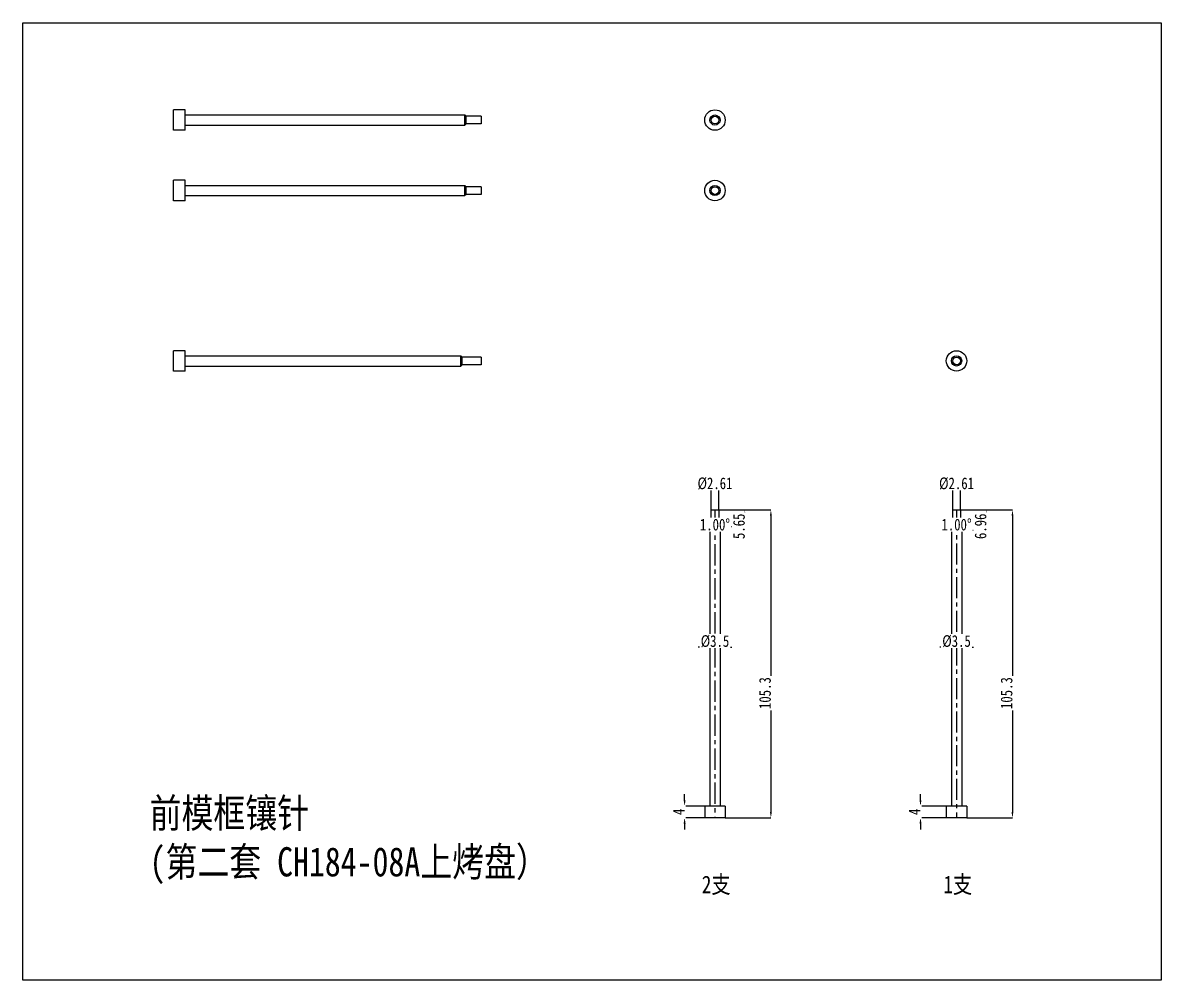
# Model space of a CAD drawing. Header units: millimetres. Extents: x -2895 to -298, y -11750 to -2997.
# Drawn here: x -1838.1 to -1448.6, y -10829.1 to -10501.5 of the extents above; entities that cross this region are included whole.
import ezdxf

# ---------------------------------------------------------------- set-up
doc = ezdxf.new("R2010")
doc.units = ezdxf.units.MM
doc.header["$LTSCALE"] = 16.335
doc.header["$PDMODE"] = 3
doc.header["$PDSIZE"] = 0.3125
doc.linetypes.add('CENTER', pattern=[0.6, 0.375, -0.075, 0.075, -0.075])
doc.layers.get('0').update_dxf_attribs({"linetype": 'CONTINUOUS'})
doc.layers.get('Defpoints').update_dxf_attribs({"linetype": 'CONTINUOUS'})
doc.layers.add('dim', color=82, linetype='CONTINUOUS', lineweight=9)
doc.styles.get("Standard").update_dxf_attribs({"font": 'txt', "width": 0.8})
doc.dimstyles.new('ISO-25', dxfattribs={"dimtxt": 8, "dimasz": 6, "dimexe": 0, "dimexo": 0, "dimgap": 0, "dimtad": 1, "dimdsep": 46, "dimtxsty": 'Standard', "dimcen": 0, "dimclrd": 4, "dimclre": 4, "dimclrt": 6, "dimazin": 0, "dimtfac": 1, "dimtofl": 0, "dimtmove": 0, "dimatfit": 3, "dimfxl": 0, "dimarcsym": 0})

# ---------------------------------------------------------------- blocks, each defined once
blk = doc.blocks.new('*D333')
at = {"layer": 'Defpoints', "color": 0, "transparency": 16777216}
for p in [(-1519.95, -10668.16), (-1517.33, -10668.19)]:
    blk.add_point(p, dxfattribs=at)
at = {"layer": 'dim', "color": 4, "lineweight": -2, "transparency": 16777216}
for p, q in [((-1521.95, -10661.15), (-1523.95, -10661.15)), ((-1519.95, -10668.16), (-1519.95, -10661.15)), ((-1517.33, -10668.19), (-1517.33, -10661.15)), ((-1515.33, -10661.15), (-1513.33, -10661.15))]:
    blk.add_line(p, q, dxfattribs=at)
at = {"layer": 'dim', "color": 4, "transparency": 16777216}
for points in [[(-1521.95, -10660.82), (-1521.95, -10661.48), (-1519.95, -10661.15)], [(-1515.33, -10660.82), (-1515.33, -10661.48), (-1517.33, -10661.15)]]:
    blk.add_solid(points, dxfattribs=at)
at = {"layer": 'dim', "color": 6, "transparency": 16777216, "insert": (-1518.64, -10659.15), "char_height": 4, "attachment_point": 5, "bg_fill": 3, "box_fill_scale": 1.1, "bg_fill_color": 256, "bg_fill_true_color": 13158600, "bg_fill_transparency": 0}
blk.add_mtext('%%c2.61', dxfattribs=at)
at = {"layer": 'Defpoints', "color": 0, "transparency": 16777216}
blk.add_point((-1519.95, -10661.15), dxfattribs=at)
blk = doc.blocks.new('*D334')
at = {"layer": 'Defpoints', "color": 0, "transparency": 16777216}
for p in [(-1518.07, -10668.19), (-1516.89, -10675.15)]:
    blk.add_point(p, dxfattribs=at)
at = {"layer": 'dim', "color": 4, "lineweight": -2, "transparency": 16777216}
for p, q in [((-1518.07, -10668.19), (-1508.42, -10668.19)), ((-1508.42, -10670.19), (-1508.42, -10673.15)), ((-1516.89, -10675.15), (-1508.42, -10675.15))]:
    blk.add_line(p, q, dxfattribs=at)
at = {"layer": 'dim', "color": 4, "transparency": 16777216}
for points in [[(-1508.76, -10670.19), (-1508.09, -10670.19), (-1508.42, -10668.19)], [(-1508.76, -10673.15), (-1508.09, -10673.15), (-1508.42, -10675.15)]]:
    blk.add_solid(points, dxfattribs=at)
at = {"layer": 'dim', "color": 6, "transparency": 16777216, "insert": (-1510.42, -10673.78), "char_height": 4, "attachment_point": 5, "rotation": 90, "bg_fill": 3, "box_fill_scale": 1.1, "bg_fill_color": 256, "bg_fill_true_color": 13158600, "bg_fill_transparency": 0}
blk.add_mtext('6.96', dxfattribs=at)
at = {"layer": 'Defpoints', "color": 0, "transparency": 16777216}
blk.add_point((-1508.42, -10675.15), dxfattribs=at)
blk = doc.blocks.new('*D335')
at = {"layer": 'Defpoints', "color": 0, "transparency": 16777216}
for p in [(-1517.33, -10668.19), (-1515.14, -10773.48), (-1499.51, -10773.48)]:
    blk.add_point(p, dxfattribs=at)
at = {"layer": 'dim', "color": 4, "lineweight": -2, "transparency": 16777216}
for p, q in [((-1517.33, -10668.19), (-1499.51, -10668.19)), ((-1499.51, -10670.19), (-1499.51, -10771.48)), ((-1515.14, -10773.48), (-1499.51, -10773.48))]:
    blk.add_line(p, q, dxfattribs=at)
at = {"layer": 'dim', "color": 4, "transparency": 16777216}
for points in [[(-1499.84, -10670.19), (-1499.18, -10670.19), (-1499.51, -10668.19)], [(-1499.84, -10771.48), (-1499.18, -10771.48), (-1499.51, -10773.48)]]:
    blk.add_solid(points, dxfattribs=at)
at = {"layer": 'dim', "color": 6, "transparency": 16777216, "insert": (-1501.51, -10730.85), "char_height": 4, "attachment_point": 5, "rotation": 90, "bg_fill": 3, "box_fill_scale": 1.1, "bg_fill_color": 256, "bg_fill_true_color": 13158600, "bg_fill_transparency": 0}
blk.add_mtext('105.3', dxfattribs=at)
blk = doc.blocks.new('*D336')
at = {"layer": 'dim', "color": 4, "lineweight": -2, "transparency": 16777216}
for p, q in [((-1520.39, -10712.24), (-1520.39, -10715.12)), ((-1516.89, -10712.24), (-1516.89, -10715.12)), ((-1522.39, -10715.12), (-1524.39, -10715.12)), ((-1514.89, -10715.12), (-1512.89, -10715.12))]:
    blk.add_line(p, q, dxfattribs=at)
at = {"layer": 'dim', "color": 4, "transparency": 16777216}
for points in [[(-1522.39, -10714.79), (-1522.39, -10715.46), (-1520.39, -10715.12)], [(-1514.89, -10714.79), (-1514.89, -10715.46), (-1516.89, -10715.12)]]:
    blk.add_solid(points, dxfattribs=at)
at = {"layer": 'dim', "color": 6, "transparency": 16777216, "insert": (-1518.64, -10713.12), "char_height": 4, "attachment_point": 5, "bg_fill": 3, "box_fill_scale": 1.1, "bg_fill_color": 256, "bg_fill_true_color": 13158600, "bg_fill_transparency": 0}
blk.add_mtext('%%c3.5', dxfattribs=at)
at = {"layer": 'Defpoints', "color": 0, "transparency": 16777216}
for p in [(-1520.39, -10712.24), (-1516.89, -10712.24), (-1520.39, -10715.12)]:
    blk.add_point(p, dxfattribs=at)
blk = doc.blocks.new('*D337')
at = {"layer": 'Defpoints', "color": 0, "transparency": 16777216}
for p in [(-1602.59, -10668.16), (-1599.98, -10668.19)]:
    blk.add_point(p, dxfattribs=at)
at = {"layer": 'dim', "color": 4, "lineweight": -2, "transparency": 16777216}
for p, q in [((-1604.59, -10661.15), (-1606.59, -10661.15)), ((-1602.59, -10668.16), (-1602.59, -10661.15)), ((-1599.98, -10668.19), (-1599.98, -10661.15)), ((-1597.98, -10661.15), (-1595.98, -10661.15))]:
    blk.add_line(p, q, dxfattribs=at)
at = {"layer": 'dim', "color": 4, "transparency": 16777216}
for points in [[(-1604.59, -10660.82), (-1604.59, -10661.48), (-1602.59, -10661.15)], [(-1597.98, -10660.82), (-1597.98, -10661.48), (-1599.98, -10661.15)]]:
    blk.add_solid(points, dxfattribs=at)
at = {"layer": 'dim', "color": 6, "transparency": 16777216, "insert": (-1601.28, -10659.15), "char_height": 4, "attachment_point": 5, "bg_fill": 3, "box_fill_scale": 1.1, "bg_fill_color": 256, "bg_fill_true_color": 13158600, "bg_fill_transparency": 0}
blk.add_mtext('%%c2.61', dxfattribs=at)
at = {"layer": 'Defpoints', "color": 0, "transparency": 16777216}
blk.add_point((-1602.59, -10661.15), dxfattribs=at)
blk = doc.blocks.new('*D338')
at = {"layer": 'Defpoints', "color": 0, "transparency": 16777216}
for p in [(-1600.71, -10668.19), (-1599.53, -10673.84)]:
    blk.add_point(p, dxfattribs=at)
at = {"layer": 'dim', "color": 4, "lineweight": -2, "transparency": 16777216}
for p, q in [((-1600.71, -10668.19), (-1591.07, -10668.19)), ((-1591.07, -10670.19), (-1591.07, -10671.84)), ((-1599.53, -10673.84), (-1591.07, -10673.84))]:
    blk.add_line(p, q, dxfattribs=at)
at = {"layer": 'dim', "color": 4, "transparency": 16777216}
for points in [[(-1591.4, -10670.19), (-1590.73, -10670.19), (-1591.07, -10668.19)], [(-1591.4, -10671.84), (-1590.73, -10671.84), (-1591.07, -10673.84)]]:
    blk.add_solid(points, dxfattribs=at)
at = {"layer": 'dim', "color": 6, "transparency": 16777216, "insert": (-1593.07, -10673.78), "char_height": 4, "attachment_point": 5, "rotation": 90, "bg_fill": 3, "box_fill_scale": 1.1, "bg_fill_color": 256, "bg_fill_true_color": 13158600, "bg_fill_transparency": 0}
blk.add_mtext('5.65', dxfattribs=at)
at = {"layer": 'Defpoints', "color": 0, "transparency": 16777216}
blk.add_point((-1591.07, -10673.84), dxfattribs=at)
blk = doc.blocks.new('*D339')
at = {"layer": 'Defpoints', "color": 0, "transparency": 16777216}
for p in [(-1599.98, -10668.19), (-1597.78, -10773.48), (-1582.16, -10773.48)]:
    blk.add_point(p, dxfattribs=at)
at = {"layer": 'dim', "color": 4, "lineweight": -2, "transparency": 16777216}
for p, q in [((-1599.98, -10668.19), (-1582.16, -10668.19)), ((-1582.16, -10670.19), (-1582.16, -10771.48)), ((-1597.78, -10773.48), (-1582.16, -10773.48))]:
    blk.add_line(p, q, dxfattribs=at)
at = {"layer": 'dim', "color": 4, "transparency": 16777216}
for points in [[(-1582.49, -10670.19), (-1581.82, -10670.19), (-1582.16, -10668.19)], [(-1582.49, -10771.48), (-1581.82, -10771.48), (-1582.16, -10773.48)]]:
    blk.add_solid(points, dxfattribs=at)
at = {"layer": 'dim', "color": 6, "transparency": 16777216, "insert": (-1584.16, -10730.85), "char_height": 4, "attachment_point": 5, "rotation": 90, "bg_fill": 3, "box_fill_scale": 1.1, "bg_fill_color": 256, "bg_fill_true_color": 13158600, "bg_fill_transparency": 0}
blk.add_mtext('105.3', dxfattribs=at)
blk = doc.blocks.new('*D340')
at = {"layer": 'dim', "color": 4, "lineweight": -2, "transparency": 16777216}
for p, q in [((-1603.03, -10712.24), (-1603.03, -10715.12)), ((-1599.53, -10712.24), (-1599.53, -10715.12)), ((-1605.03, -10715.12), (-1607.03, -10715.12)), ((-1597.53, -10715.12), (-1595.53, -10715.12))]:
    blk.add_line(p, q, dxfattribs=at)
at = {"layer": 'dim', "color": 4, "transparency": 16777216}
for points in [[(-1605.03, -10714.79), (-1605.03, -10715.46), (-1603.03, -10715.12)], [(-1597.53, -10714.79), (-1597.53, -10715.46), (-1599.53, -10715.12)]]:
    blk.add_solid(points, dxfattribs=at)
at = {"layer": 'dim', "color": 6, "transparency": 16777216, "insert": (-1601.28, -10713.12), "char_height": 4, "attachment_point": 5, "bg_fill": 3, "box_fill_scale": 1.1, "bg_fill_color": 256, "bg_fill_true_color": 13158600, "bg_fill_transparency": 0}
blk.add_mtext('%%c3.5', dxfattribs=at)
at = {"layer": 'Defpoints', "color": 0, "transparency": 16777216}
for p in [(-1603.03, -10712.24), (-1599.53, -10712.24), (-1603.03, -10715.12)]:
    blk.add_point(p, dxfattribs=at)
blk = doc.blocks.new('*D364')
at = {"layer": 'Defpoints', "color": 0, "transparency": 16777216}
for p in [(-1603.96, -10769.48), (-1603.96, -10773.48)]:
    blk.add_point(p, dxfattribs=at)
at = {"layer": 'dim', "color": 4, "lineweight": -2, "transparency": 16777216}
for p, q in [((-1611.67, -10767.48), (-1611.67, -10765.48)), ((-1603.96, -10769.48), (-1611.67, -10769.48)), ((-1603.96, -10773.48), (-1611.67, -10773.48)), ((-1611.67, -10775.48), (-1611.67, -10777.48))]:
    blk.add_line(p, q, dxfattribs=at)
at = {"layer": 'dim', "color": 4, "transparency": 16777216}
for points in [[(-1612, -10767.48), (-1611.33, -10767.48), (-1611.67, -10769.48)], [(-1612, -10775.48), (-1611.33, -10775.48), (-1611.67, -10773.48)]]:
    blk.add_solid(points, dxfattribs=at)
at = {"layer": 'dim', "color": 6, "transparency": 16777216, "insert": (-1613.67, -10771.48), "char_height": 4, "attachment_point": 5, "rotation": 90, "bg_fill": 3, "box_fill_scale": 1.1, "bg_fill_color": 256, "bg_fill_true_color": 13158600, "bg_fill_transparency": 0}
blk.add_mtext('4', dxfattribs=at)
at = {"layer": 'Defpoints', "color": 0, "transparency": 16777216}
blk.add_point((-1611.67, -10773.48), dxfattribs=at)
blk = doc.blocks.new('*D365')
at = {"layer": 'Defpoints', "color": 0, "transparency": 16777216}
for p in [(-1521.16, -10769.48), (-1521.16, -10773.48)]:
    blk.add_point(p, dxfattribs=at)
at = {"layer": 'dim', "color": 4, "lineweight": -2, "transparency": 16777216}
for p, q in [((-1530.98, -10767.48), (-1530.98, -10765.48)), ((-1521.16, -10769.48), (-1530.98, -10769.48)), ((-1521.16, -10773.48), (-1530.98, -10773.48)), ((-1530.98, -10775.48), (-1530.98, -10777.48))]:
    blk.add_line(p, q, dxfattribs=at)
at = {"layer": 'dim', "color": 4, "transparency": 16777216}
for points in [[(-1531.31, -10767.48), (-1530.64, -10767.48), (-1530.98, -10769.48)], [(-1531.31, -10775.48), (-1530.64, -10775.48), (-1530.98, -10773.48)]]:
    blk.add_solid(points, dxfattribs=at)
at = {"layer": 'dim', "color": 6, "transparency": 16777216, "insert": (-1532.98, -10771.48), "char_height": 4, "attachment_point": 5, "rotation": 90, "bg_fill": 3, "box_fill_scale": 1.1, "bg_fill_color": 256, "bg_fill_true_color": 13158600, "bg_fill_transparency": 0}
blk.add_mtext('4', dxfattribs=at)
at = {"layer": 'Defpoints', "color": 0, "transparency": 16777216}
blk.add_point((-1530.98, -10773.48), dxfattribs=at)
blk = doc.blocks.new('*D341')
at = {"layer": 'Defpoints', "color": 0, "transparency": 16777216}
for p in [(-1519.95, -10668.19), (-1517.33, -10668.19), (-1520.04, -10678.94), (-1517.24, -10678.94)]:
    blk.add_point(p, dxfattribs=at)
at = {"layer": 'dim', "color": 4, "lineweight": -2, "transparency": 16777216}
for start, end in [(268.0378, 268.7689), (271.2311, 271.9622)]:
    blk.add_arc((-1518.64, -10518.48), 156.74, start, end, dxfattribs=at)
at = {"layer": 'dim', "color": 4, "transparency": 16777216}
for points in [[(-1522, -10674.85), (-1522.01, -10675.52), (-1520.01, -10675.21)], [(-1515.27, -10675.52), (-1515.28, -10674.85), (-1517.27, -10675.21)]]:
    blk.add_solid(points, dxfattribs=at)
at = {"layer": 'dim', "color": 6, "transparency": 16777216, "insert": (-1518.64, -10673.22), "char_height": 4, "attachment_point": 5, "bg_fill": 3, "box_fill_scale": 1.1, "bg_fill_color": 256, "bg_fill_true_color": 13158600, "bg_fill_transparency": 0}
blk.add_mtext('1.00°', dxfattribs=at)
at = {"layer": 'Defpoints', "color": 0, "transparency": 16777216}
blk.add_point((-1519.1, -10675.22), dxfattribs=at)
blk = doc.blocks.new('*D342')
at = {"layer": 'Defpoints', "color": 0, "transparency": 16777216}
for p in [(-1602.59, -10668.19), (-1599.98, -10668.19), (-1602.68, -10678.94), (-1599.88, -10678.94)]:
    blk.add_point(p, dxfattribs=at)
at = {"layer": 'dim', "color": 4, "lineweight": -2, "transparency": 16777216}
for start, end in [(268.0378, 268.7689), (271.2311, 271.9622)]:
    blk.add_arc((-1601.28, -10518.48), 156.74, start, end, dxfattribs=at)
at = {"layer": 'dim', "color": 4, "transparency": 16777216}
for points in [[(-1604.65, -10674.85), (-1604.66, -10675.52), (-1602.65, -10675.21)], [(-1597.91, -10675.52), (-1597.92, -10674.85), (-1599.92, -10675.21)]]:
    blk.add_solid(points, dxfattribs=at)
at = {"layer": 'dim', "color": 6, "transparency": 16777216, "insert": (-1601.28, -10673.22), "char_height": 4, "attachment_point": 5, "bg_fill": 3, "box_fill_scale": 1.1, "bg_fill_color": 256, "bg_fill_true_color": 13158600, "bg_fill_transparency": 0}
blk.add_mtext('1.00°', dxfattribs=at)
at = {"layer": 'Defpoints', "color": 0, "transparency": 16777216}
blk.add_point((-1601.74, -10675.22), dxfattribs=at)

msp = doc.modelspace()

# ---------------------------------------------------------------- linework, layer by layer
at = {"color": 7, "linetype": 'Continuous'}
for p, q in [((-1786.535, -10538.271), (-1786.535, -10531.271)), ((-1782.535, -10531.271), (-1786.535, -10531.271)), ((-1782.535, -10538.271), (-1782.535, -10531.271)), ((-1782.535, -10533.021), (-1686.894, -10533.021)), ((-1686.894, -10536.521), (-1686.894, -10533.021)), ((-1686.45, -10533.465), (-1686.894, -10533.021)), ((-1686.45, -10536.078), (-1686.45, -10533.465)), ((-1681.239, -10533.465), (-1686.45, -10533.465)), ((-1681.239, -10533.465), (-1681.239, -10536.078)), ((-1782.535, -10538.271), (-1786.535, -10538.271)), ((-1782.535, -10536.521), (-1686.894, -10536.521)), ((-1686.45, -10536.078), (-1686.894, -10536.521)), ((-1681.239, -10536.078), (-1686.45, -10536.078)), ((-1786.535, -10562.391), (-1786.535, -10555.391)), ((-1782.535, -10555.391), (-1786.535, -10555.391)), ((-1782.535, -10562.391), (-1782.535, -10555.391)), ((-1782.535, -10557.141), (-1686.894, -10557.141)), ((-1686.894, -10560.641), (-1686.894, -10557.141)), ((-1686.45, -10557.585), (-1686.894, -10557.141)), ((-1686.45, -10560.198), (-1686.45, -10557.585)), ((-1681.239, -10557.585), (-1686.45, -10557.585)), ((-1681.239, -10557.585), (-1681.239, -10560.198)), ((-1782.535, -10560.641), (-1686.894, -10560.641)), ((-1686.45, -10560.198), (-1686.894, -10560.641)), ((-1681.239, -10560.198), (-1686.45, -10560.198)), ((-1782.535, -10562.391), (-1786.535, -10562.391)), ((-1786.535, -10620.681), (-1786.535, -10613.681)), ((-1782.535, -10613.681), (-1786.535, -10613.681)), ((-1782.535, -10620.681), (-1782.535, -10613.681)), ((-1782.535, -10615.431), (-1688.2, -10615.431)), ((-1688.2, -10618.931), (-1688.2, -10615.431)), ((-1687.757, -10615.875), (-1688.2, -10615.431)), ((-1687.757, -10618.488), (-1687.757, -10615.875)), ((-1681.239, -10615.875), (-1687.757, -10615.875)), ((-1681.239, -10615.875), (-1681.239, -10618.488)), ((-1782.535, -10620.681), (-1786.535, -10620.681)), ((-1782.535, -10618.931), (-1688.2, -10618.931)), ((-1687.757, -10618.488), (-1688.2, -10618.931)), ((-1681.239, -10618.488), (-1687.757, -10618.488)), ((-1602.636, -10673.397), (-1602.591, -10668.186)), ((-1602.591, -10668.186), (-1599.978, -10668.186)), ((-1599.978, -10668.186), (-1599.932, -10673.397)), ((-1520.003, -10674.703), (-1519.946, -10668.186)), ((-1519.946, -10668.186), (-1517.333, -10668.186)), ((-1517.333, -10668.186), (-1517.276, -10674.703)), ((-1603.034, -10673.841), (-1602.591, -10673.397)), ((-1599.534, -10673.841), (-1603.034, -10673.841)), ((-1603.034, -10673.841), (-1603.034, -10769.482)), ((-1599.978, -10673.397), (-1602.591, -10673.397)), ((-1599.534, -10673.841), (-1599.978, -10673.397)), ((-1599.534, -10673.841), (-1599.534, -10769.482)), ((-1519.946, -10674.704), (-1520.389, -10675.147)), ((-1516.889, -10675.147), (-1520.389, -10675.147)), ((-1520.389, -10675.147), (-1520.389, -10769.482)), ((-1517.333, -10674.704), (-1519.946, -10674.704)), ((-1517.333, -10674.704), (-1516.889, -10675.147)), ((-1516.889, -10675.147), (-1516.889, -10769.482)), ((-1597.784, -10769.482), (-1604.784, -10769.482)), ((-1604.784, -10769.482), (-1604.784, -10773.482)), ((-1597.784, -10769.482), (-1597.784, -10773.482)), ((-1515.139, -10769.482), (-1522.139, -10769.482)), ((-1522.139, -10769.482), (-1522.139, -10773.482)), ((-1515.139, -10769.482), (-1515.139, -10773.482)), ((-1597.784, -10773.482), (-1604.784, -10773.482)), ((-1515.139, -10773.482), (-1522.139, -10773.482))]:
    msp.add_line(p, q, dxfattribs=at)
at = {"color": 1, "linetype": 'CENTER', "ltscale": 1.189737}
msp.add_line((-1601.284, -10668.186), (-1601.284, -10773.482), dxfattribs=at)
at = {"color": 1, "linetype": 'CENTER', "ltscale": 1.173485}
msp.add_line((-1518.639, -10668.186), (-1518.639, -10773.482), dxfattribs=at)
at = {"color": 7, "linetype": 'Continuous'}
for centre, radius in [((-1601.284, -10534.771), 3.5), ((-1601.284, -10534.771), 1.75), ((-1601.284, -10534.771), 1.306), ((-1601.284, -10558.891), 3.5), ((-1601.284, -10558.891), 1.75), ((-1601.284, -10558.891), 1.306), ((-1518.639, -10617.181), 3.5), ((-1518.639, -10617.181), 1.75), ((-1518.639, -10617.181), 1.306)]:
    msp.add_circle(centre, radius, dxfattribs=at)

# ---------------------------------------------------------------- texts
at = {"attachment_point": 1}
for s, insert, char_height, width in [('{\\fSimSun|b0|i0|c134|p2;前模框镶针  \\P(第二套 CH184-08A上烤盘）}', (-1794.696, -10766.897), 10, 189.71115), ('{\\fSimSun|b0|i0|c134|p2;2支}', (-1605.773, -10793.3), 6, 142.84253), ('{\\fSimSun|b0|i0|c134|p2;1支}', (-1523.128, -10793.3), 6, 142.84253)]:
    msp.add_mtext(s, dxfattribs=dict(at, insert=insert, char_height=char_height, width=width))

# ---------------------------------------------------------------- next in the draw order: dimensions: what is measured, and where the dimension line sits
at = {"layer": 'dim'}
for base, p1, p2, picture, middle in [((-1602.59, -10661.15), (-1599.978, -10668.186), (-1602.59, -10668.163), '*D337', (-1601.284, -10661.15)), ((-1519.945, -10661.15), (-1517.333, -10668.186), (-1519.945, -10668.163), '*D333', (-1518.639, -10661.15))]:
    dim = msp.add_linear_dim(base=base, p1=p1, p2=p2, text='%%c<>', dimstyle='ISO-25', override={"dimtxt": 4, "dimasz": 2, "dimfxl": 1.25}, dxfattribs=at)
    dim.commit()
    dim.dimension.update_dxf_attribs({"geometry": picture, "text_midpoint": middle, "dimtype": 160})
for base, p1, p2, picture, middle in [((-1611.668, -10773.482), (-1603.963, -10769.482), (-1603.963, -10773.482), '*D364', (-1611.668, -10771.482)), ((-1530.976, -10773.482), (-1521.163, -10769.482), (-1521.163, -10773.482), '*D365', (-1530.976, -10771.482))]:
    dim = msp.add_linear_dim(base=base, p1=p1, p2=p2, angle=90, dimstyle='ISO-25', override={"dimtxt": 4, "dimasz": 2, "dimfxl": 1.25}, dxfattribs=at)
    dim.commit()
    dim.dimension.update_dxf_attribs({"geometry": picture, "text_midpoint": middle, "dimtype": 160})

# ---------------------------------------------------------------- next in the draw order: dimensions: what is measured, and where the dimension line sits
for base, p1, p2, picture, middle in [((-1591.0669, -10673.8406), (-1600.7128, -10668.1861), (-1599.5341, -10673.8406), '*D338', (-1591.0669, -10673.7846)), ((-1508.422, -10675.147), (-1518.068, -10668.186), (-1516.889, -10675.147), '*D334', (-1508.422, -10673.785))]:
    dim = msp.add_linear_dim(base=base, p1=p1, p2=p2, angle=90, dimstyle='ISO-25', override={"dimtxt": 4, "dimasz": 2, "dimfxl": 1.25}, dxfattribs=at)
    dim.commit()
    dim.dimension.update_dxf_attribs({"geometry": picture, "text_midpoint": middle, "dimtype": 160})

# ---------------------------------------------------------------- next in the draw order: dimensions: what is measured, and where the dimension line sits
for base, p1, p2, picture, middle in [((-1582.156, -10773.482), (-1599.978, -10668.186), (-1597.784, -10773.482), '*D339', (-1582.156, -10730.855)), ((-1499.511, -10773.482), (-1517.333, -10668.186), (-1515.139, -10773.482), '*D335', (-1499.511, -10730.855))]:
    dim = msp.add_linear_dim(base=base, p1=p1, p2=p2, angle=90, dimstyle='ISO-25', override={"dimtxt": 4, "dimasz": 2, "dimfxl": 1.25}, dxfattribs=at)
    dim.commit()
    dim.dimension.update_dxf_attribs({"geometry": picture, "text_midpoint": middle, "dimtype": 160})

# ---------------------------------------------------------------- next in the draw order: dimensions: what is measured, and where the dimension line sits
for base, line1, line2, picture, middle in [((-1601.74, -10675.218), ((-1602.591, -10668.186), (-1602.684, -10678.939)), ((-1599.978, -10668.186), (-1599.884, -10678.939)), '*D342', (-1601.284, -10675.219)), ((-1519.095, -10675.218), ((-1519.946, -10668.186), (-1520.04, -10678.939)), ((-1517.333, -10668.186), (-1517.239, -10678.939)), '*D341', (-1518.639, -10675.219))]:
    dim = msp.add_angular_dim_2l(base=base, line1=line1, line2=line2, dimstyle='ISO-25', override={"dimtxt": 4, "dimasz": 2, "dimfxl": 1.25}, dxfattribs=at)
    dim.commit()
    dim.dimension.update_dxf_attribs({"geometry": picture, "text_midpoint": middle, "dimtype": 162})
for base, p1, p2, picture, middle in [((-1603.034, -10715.124), (-1599.534, -10712.238), (-1603.034, -10712.238), '*D340', (-1601.284, -10715.124)), ((-1520.389, -10715.124), (-1516.889, -10712.238), (-1520.389, -10712.238), '*D336', (-1518.639, -10715.124))]:
    dim = msp.add_linear_dim(base=base, p1=p1, p2=p2, text='%%c<>', dimstyle='ISO-25', override={"dimtxt": 4, "dimasz": 2, "dimfxl": 1.25}, dxfattribs=at)
    dim.commit()
    dim.dimension.update_dxf_attribs({"geometry": picture, "text_midpoint": middle, "dimtype": 160})

# ---------------------------------------------------------------- next in the draw order: linework, layer by layer
msp.add_lwpolyline([(-1838.087, -10501.486), (-1448.619, -10501.486), (-1448.619, -10829.09), (-1838.087, -10829.09)], close=True)

doc.saveas('drawing.dxf')
